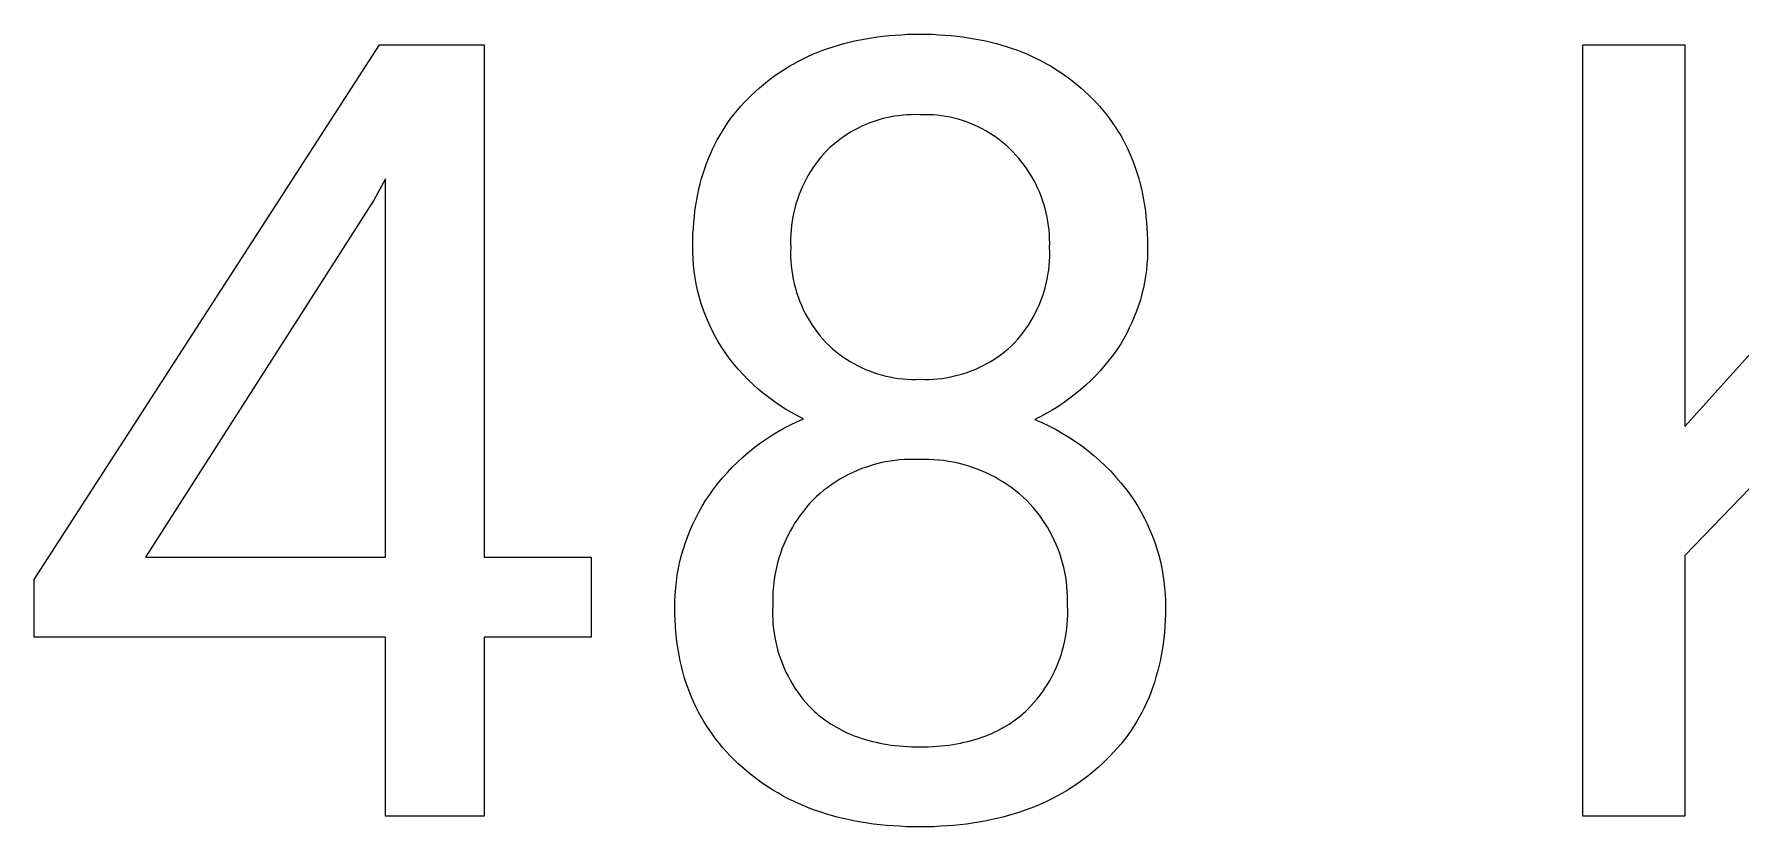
# Model space of a CAD drawing. Header units: millimetres. Extents: x -2163 to 4354, y -841 to 3711.
# Drawn here: x 3025.3 to 3161.8, y -327.2 to -263.8 of the extents above; entities that cross this region are included whole.
import ezdxf

# ---------------------------------------------------------------- set-up
doc = ezdxf.new("R2010")
doc.units = ezdxf.units.MM
doc.header["$MEASUREMENT"] = 0
doc.layers.add('Domyślny', color=7, linetype='Continuous', true_color=0x000000)

msp = doc.modelspace()

# ---------------------------------------------------------------- linework, layer by layer
at = {"layer": 'Domyślny', "color": 18, "lineweight": 15, "true_color": 0x000000}
for p, q in [((3025.29, -307.39), (3052.91, -264.62)), ((3052.91, -264.62), (3061.27, -264.62)), ((3061.27, -264.62), (3061.27, -305.61)), ((3088.77, -264.92), (3089.19, -264.78)), ((3089.19, -264.78), (3089.61, -264.65)), ((3089.61, -264.65), (3090.04, -264.53)), ((3090.04, -264.53), (3090.47, -264.42)), ((3090.47, -264.42), (3090.91, -264.32)), ((3090.91, -264.32), (3091.35, -264.22)), ((3091.35, -264.22), (3091.81, -264.14)), ((3091.81, -264.14), (3092.26, -264.06)), ((3092.26, -264.06), (3092.73, -264)), ((3092.73, -264), (3093.2, -263.94)), ((3093.2, -263.94), (3093.67, -263.89)), ((3093.67, -263.89), (3094.16, -263.85)), ((3094.16, -263.85), (3094.65, -263.82)), ((3094.65, -263.82), (3095.14, -263.79)), ((3095.14, -263.79), (3095.64, -263.78)), ((3095.64, -263.78), (3096.15, -263.78)), ((3096.15, -263.78), (3096.66, -263.78)), ((3096.66, -263.78), (3097.15, -263.79)), ((3097.15, -263.79), (3097.65, -263.82)), ((3097.65, -263.82), (3098.14, -263.85)), ((3098.14, -263.85), (3098.62, -263.89)), ((3098.62, -263.89), (3099.09, -263.94)), ((3099.09, -263.94), (3099.56, -264)), ((3099.56, -264), (3100.03, -264.06)), ((3100.03, -264.06), (3100.48, -264.14)), ((3100.48, -264.14), (3100.94, -264.22)), ((3100.94, -264.22), (3101.38, -264.32)), ((3101.38, -264.32), (3101.82, -264.42)), ((3101.82, -264.42), (3102.25, -264.53)), ((3102.25, -264.53), (3102.68, -264.65)), ((3102.68, -264.65), (3103.1, -264.78)), ((3103.1, -264.78), (3103.52, -264.92)), ((3149.16, -326.33), (3149.16, -264.64)), ((3149.16, -264.64), (3157.3, -264.64)), ((3157.3, -264.64), (3157.3, -295.15)), ((3157.3, -295.15), (3184.73, -264.64)), ((3085.68, -266.35), (3086.05, -266.14)), ((3086.05, -266.14), (3086.42, -265.94)), ((3086.42, -265.94), (3086.79, -265.75)), ((3086.79, -265.75), (3087.18, -265.56)), ((3087.18, -265.56), (3087.57, -265.39)), ((3087.57, -265.39), (3087.96, -265.22)), ((3087.96, -265.22), (3088.37, -265.07)), ((3088.37, -265.07), (3088.77, -264.92)), ((3103.52, -264.92), (3103.93, -265.07)), ((3103.93, -265.07), (3104.33, -265.22)), ((3104.33, -265.22), (3104.73, -265.39)), ((3104.73, -265.39), (3105.12, -265.56)), ((3105.12, -265.56), (3105.5, -265.75)), ((3105.5, -265.75), (3105.88, -265.94)), ((3105.88, -265.94), (3106.25, -266.14)), ((3106.25, -266.14), (3106.62, -266.35)), ((3083.62, -267.8), (3083.95, -267.54)), ((3083.95, -267.54), (3084.28, -267.28)), ((3084.28, -267.28), (3084.62, -267.03)), ((3084.62, -267.03), (3084.97, -266.8)), ((3084.97, -266.8), (3085.32, -266.57)), ((3085.32, -266.57), (3085.68, -266.35)), ((3106.62, -266.35), (3106.98, -266.57)), ((3106.98, -266.57), (3107.33, -266.8)), ((3107.33, -266.8), (3107.68, -267.03)), ((3107.68, -267.03), (3108.02, -267.28)), ((3108.02, -267.28), (3108.35, -267.54)), ((3108.35, -267.54), (3108.68, -267.8)), ((3082.37, -268.94), (3082.67, -268.65)), ((3082.67, -268.65), (3082.98, -268.36)), ((3082.98, -268.36), (3083.29, -268.07)), ((3083.29, -268.07), (3083.62, -267.8)), ((3108.68, -267.8), (3109.01, -268.07)), ((3109.01, -268.07), (3109.32, -268.36)), ((3109.32, -268.36), (3109.63, -268.65)), ((3109.63, -268.65), (3109.93, -268.94)), ((3081.02, -270.51), (3081.27, -270.19)), ((3081.27, -270.19), (3081.53, -269.87)), ((3081.53, -269.87), (3081.8, -269.55)), ((3081.8, -269.55), (3082.08, -269.24)), ((3082.08, -269.24), (3082.37, -268.94)), ((3094.78, -270.26), (3094.44, -270.3)), ((3095.12, -270.23), (3094.78, -270.26)), ((3095.46, -270.22), (3095.12, -270.23)), ((3095.81, -270.21), (3095.46, -270.22)), ((3096.15, -270.22), (3095.81, -270.21)), ((3096.49, -270.22), (3096.15, -270.22)), ((3096.84, -270.22), (3096.49, -270.22)), ((3097.18, -270.24), (3096.84, -270.22)), ((3097.52, -270.27), (3097.18, -270.24)), ((3097.86, -270.31), (3097.52, -270.27)), ((3109.93, -268.94), (3110.22, -269.24)), ((3110.22, -269.24), (3110.5, -269.55)), ((3110.5, -269.55), (3110.77, -269.87)), ((3110.77, -269.87), (3111.03, -270.19)), ((3111.03, -270.19), (3111.28, -270.51)), ((3080.12, -271.88), (3080.33, -271.53)), ((3080.33, -271.53), (3080.55, -271.19)), ((3080.55, -271.19), (3080.78, -270.85)), ((3080.78, -270.85), (3081.02, -270.51)), ((3090.58, -271.63), (3090.29, -271.81)), ((3090.88, -271.46), (3090.58, -271.63)), ((3091.18, -271.3), (3090.88, -271.46)), ((3091.49, -271.15), (3091.18, -271.3)), ((3091.8, -271.01), (3091.49, -271.15)), ((3092.12, -270.88), (3091.8, -271.01)), ((3092.44, -270.76), (3092.12, -270.88)), ((3092.77, -270.66), (3092.44, -270.76)), ((3093.1, -270.56), (3092.77, -270.66)), ((3093.43, -270.48), (3093.1, -270.56)), ((3093.76, -270.41), (3093.43, -270.48)), ((3094.1, -270.35), (3093.76, -270.41)), ((3094.44, -270.3), (3094.1, -270.35)), ((3098.2, -270.36), (3097.86, -270.31)), ((3098.54, -270.43), (3098.2, -270.36)), ((3098.87, -270.5), (3098.54, -270.43)), ((3099.2, -270.59), (3098.87, -270.5)), ((3099.53, -270.69), (3099.2, -270.59)), ((3099.85, -270.8), (3099.53, -270.69)), ((3100.17, -270.93), (3099.85, -270.8)), ((3100.49, -271.06), (3100.17, -270.93)), ((3100.8, -271.2), (3100.49, -271.06)), ((3101.11, -271.36), (3100.8, -271.2)), ((3101.41, -271.52), (3101.11, -271.36)), ((3101.7, -271.7), (3101.41, -271.52)), ((3111.28, -270.51), (3111.52, -270.85)), ((3111.52, -270.85), (3111.75, -271.19)), ((3111.75, -271.19), (3111.97, -271.53)), ((3111.97, -271.53), (3112.19, -271.88)), ((3079.38, -273.35), (3079.55, -272.97)), ((3079.55, -272.97), (3079.73, -272.6)), ((3079.73, -272.6), (3079.92, -272.24)), ((3079.92, -272.24), (3080.12, -271.88)), ((3088.93, -272.85), (3088.68, -273.09)), ((3089.19, -272.62), (3088.93, -272.85)), ((3089.45, -272.41), (3089.19, -272.62)), ((3089.73, -272.2), (3089.45, -272.41)), ((3090.01, -272), (3089.73, -272.2)), ((3090.29, -271.81), (3090.01, -272)), ((3101.99, -271.88), (3101.7, -271.7)), ((3102.27, -272.08), (3101.99, -271.88)), ((3102.55, -272.28), (3102.27, -272.08)), ((3102.82, -272.5), (3102.55, -272.28)), ((3103.08, -272.72), (3102.82, -272.5)), ((3103.33, -272.95), (3103.08, -272.72)), ((3103.57, -273.19), (3103.33, -272.95)), ((3112.19, -271.88), (3112.39, -272.24)), ((3112.39, -272.24), (3112.58, -272.6)), ((3112.58, -272.6), (3112.76, -272.97)), ((3112.76, -272.97), (3112.93, -273.35)), ((3078.92, -274.52), (3079.07, -274.12)), ((3079.07, -274.12), (3079.22, -273.73)), ((3079.22, -273.73), (3079.38, -273.35)), ((3087.78, -274.18), (3087.58, -274.47)), ((3087.99, -273.89), (3087.78, -274.18)), ((3088.21, -273.62), (3087.99, -273.89)), ((3088.44, -273.35), (3088.21, -273.62)), ((3088.68, -273.09), (3088.44, -273.35)), ((3103.81, -273.45), (3103.57, -273.19)), ((3104.04, -273.72), (3103.81, -273.45)), ((3104.26, -273.99), (3104.04, -273.72)), ((3104.48, -274.27), (3104.26, -273.99)), ((3104.68, -274.55), (3104.48, -274.27)), ((3112.93, -273.35), (3113.09, -273.73)), ((3113.09, -273.73), (3113.24, -274.12)), ((3113.24, -274.12), (3113.38, -274.52)), ((3053.39, -275.34), (3052.46, -277.05)), ((3053.39, -305.61), (3053.39, -275.34)), ((3078.56, -275.74), (3078.67, -275.33)), ((3078.67, -275.33), (3078.79, -274.92)), ((3078.79, -274.92), (3078.92, -274.52)), ((3086.87, -275.7), (3086.72, -276.02)), ((3087.03, -275.38), (3086.87, -275.7)), ((3087.2, -275.07), (3087.03, -275.38)), ((3087.38, -274.77), (3087.2, -275.07)), ((3087.58, -274.47), (3087.38, -274.77)), ((3104.87, -274.85), (3104.68, -274.55)), ((3105.06, -275.15), (3104.87, -274.85)), ((3105.23, -275.45), (3105.06, -275.15)), ((3105.39, -275.76), (3105.23, -275.45)), ((3113.38, -274.52), (3113.51, -274.92)), ((3113.51, -274.92), (3113.64, -275.33)), ((3113.64, -275.33), (3113.75, -275.74)), ((3052.46, -277.05), (3034.19, -305.61)), ((3078.21, -277.47), (3078.28, -277.03)), ((3078.28, -277.03), (3078.36, -276.59)), ((3078.36, -276.59), (3078.45, -276.16)), ((3078.45, -276.16), (3078.56, -275.74)), ((3086.33, -277.01), (3086.22, -277.35)), ((3086.45, -276.67), (3086.33, -277.01)), ((3086.57, -276.34), (3086.45, -276.67)), ((3086.72, -276.02), (3086.57, -276.34)), ((3105.54, -276.08), (3105.39, -275.76)), ((3105.69, -276.4), (3105.54, -276.08)), ((3105.82, -276.73), (3105.69, -276.4)), ((3105.94, -277.06), (3105.82, -276.73)), ((3106.05, -277.39), (3105.94, -277.06)), ((3113.75, -275.74), (3113.85, -276.16)), ((3113.85, -276.16), (3113.94, -276.59)), ((3113.94, -276.59), (3114.02, -277.03)), ((3114.02, -277.03), (3114.1, -277.47)), ((3078.04, -278.82), (3078.09, -278.36)), ((3078.09, -278.36), (3078.14, -277.91)), ((3078.14, -277.91), (3078.21, -277.47)), ((3085.97, -278.38), (3085.91, -278.73)), ((3086.04, -278.03), (3085.97, -278.38)), ((3086.13, -277.69), (3086.04, -278.03)), ((3086.22, -277.35), (3086.13, -277.69)), ((3106.14, -277.73), (3106.05, -277.39)), ((3106.23, -278.07), (3106.14, -277.73)), ((3106.3, -278.41), (3106.23, -278.07)), ((3106.37, -278.76), (3106.3, -278.41)), ((3114.1, -277.47), (3114.16, -277.91)), ((3114.16, -277.91), (3114.21, -278.36)), ((3114.21, -278.36), (3114.26, -278.82)), ((3077.97, -280.24), (3077.98, -279.76)), ((3077.98, -279.76), (3078.01, -279.29)), ((3078.01, -279.29), (3078.04, -278.82)), ((3085.8, -279.79), (3085.79, -280.15)), ((3085.83, -279.44), (3085.8, -279.79)), ((3085.86, -279.08), (3085.83, -279.44)), ((3085.91, -278.73), (3085.86, -279.08)), ((3106.42, -279.1), (3106.37, -278.76)), ((3106.46, -279.45), (3106.42, -279.1)), ((3106.49, -279.8), (3106.46, -279.45)), ((3106.5, -280.15), (3106.49, -279.8)), ((3114.26, -278.82), (3114.29, -279.29)), ((3114.29, -279.29), (3114.31, -279.76)), ((3114.31, -279.76), (3114.33, -280.24)), ((3077.97, -280.72), (3077.97, -280.24)), ((3077.97, -281.23), (3077.97, -280.72)), ((3085.79, -280.15), (3085.79, -280.5)), ((3085.79, -280.5), (3085.8, -280.85)), ((3085.8, -280.85), (3085.79, -281.22)), ((3106.51, -280.5), (3106.5, -280.15)), ((3106.5, -280.85), (3106.51, -280.5)), ((3106.51, -281.22), (3106.5, -280.85)), ((3114.33, -280.24), (3114.33, -280.72)), ((3114.33, -280.72), (3114.33, -281.21)), ((3077.99, -281.74), (3077.97, -281.23)), ((3078.02, -282.25), (3077.99, -281.74)), ((3078.08, -282.75), (3078.02, -282.25)), ((3085.79, -281.22), (3085.79, -281.58)), ((3085.79, -281.58), (3085.81, -281.94)), ((3085.81, -281.94), (3085.84, -282.31)), ((3085.84, -282.31), (3085.88, -282.67)), ((3106.43, -282.66), (3106.47, -282.3)), ((3106.47, -282.3), (3106.49, -281.94)), ((3106.49, -281.94), (3106.51, -281.58)), ((3106.51, -281.58), (3106.51, -281.22)), ((3114.29, -282.17), (3114.24, -282.65)), ((3114.32, -281.69), (3114.29, -282.17)), ((3114.33, -281.21), (3114.32, -281.69)), ((3078.15, -283.26), (3078.08, -282.75)), ((3078.24, -283.76), (3078.15, -283.26)), ((3078.35, -284.25), (3078.24, -283.76)), ((3085.88, -282.67), (3085.93, -283.03)), ((3085.93, -283.03), (3086, -283.38)), ((3086, -283.38), (3086.08, -283.74)), ((3086.08, -283.74), (3086.17, -284.09)), ((3106.14, -284.08), (3106.23, -283.73)), ((3106.23, -283.73), (3106.31, -283.38)), ((3106.31, -283.38), (3106.37, -283.02)), ((3106.37, -283.02), (3106.43, -282.66)), ((3114.09, -283.61), (3114, -284.08)), ((3114.17, -283.13), (3114.09, -283.61)), ((3114.24, -282.65), (3114.17, -283.13)), ((3078.47, -284.75), (3078.35, -284.25)), ((3078.61, -285.23), (3078.47, -284.75)), ((3078.77, -285.72), (3078.61, -285.23)), ((3086.17, -284.09), (3086.27, -284.44)), ((3086.27, -284.44), (3086.39, -284.78)), ((3086.39, -284.78), (3086.51, -285.12)), ((3086.51, -285.12), (3086.65, -285.46)), ((3105.67, -285.45), (3105.8, -285.11)), ((3105.8, -285.11), (3105.93, -284.77)), ((3105.93, -284.77), (3106.04, -284.43)), ((3106.04, -284.43), (3106.14, -284.08)), ((3113.76, -285.02), (3113.61, -285.48)), ((3113.88, -284.55), (3113.76, -285.02)), ((3114, -284.08), (3113.88, -284.55)), ((3078.95, -286.19), (3078.77, -285.72)), ((3079.14, -286.66), (3078.95, -286.19)), ((3086.65, -285.46), (3086.8, -285.79)), ((3086.8, -285.79), (3086.96, -286.11)), ((3086.96, -286.11), (3087.14, -286.43)), ((3087.14, -286.43), (3087.32, -286.74)), ((3105.01, -286.74), (3105.19, -286.42)), ((3105.19, -286.42), (3105.36, -286.11)), ((3105.36, -286.11), (3105.52, -285.78)), ((3105.52, -285.78), (3105.67, -285.45)), ((3113.28, -286.39), (3113.09, -286.83)), ((3113.45, -285.94), (3113.28, -286.39)), ((3113.61, -285.48), (3113.45, -285.94)), ((3079.35, -287.13), (3079.14, -286.66)), ((3079.57, -287.59), (3079.35, -287.13)), ((3079.81, -288.03), (3079.57, -287.59)), ((3087.32, -286.74), (3087.52, -287.05)), ((3087.52, -287.05), (3087.72, -287.35)), ((3087.72, -287.35), (3087.94, -287.64)), ((3087.94, -287.64), (3088.16, -287.93)), ((3088.16, -287.93), (3088.4, -288.2)), ((3103.94, -288.2), (3104.18, -287.92)), ((3104.18, -287.92), (3104.4, -287.64)), ((3104.4, -287.64), (3104.61, -287.35)), ((3104.61, -287.35), (3104.81, -287.05)), ((3104.81, -287.05), (3105.01, -286.74)), ((3112.67, -287.7), (3112.43, -288.13)), ((3112.88, -287.27), (3112.67, -287.7)), ((3113.09, -286.83), (3112.88, -287.27)), ((3080.06, -288.47), (3079.81, -288.03)), ((3080.33, -288.91), (3080.06, -288.47)), ((3080.64, -289.35), (3080.33, -288.91)), ((3080.96, -289.79), (3080.64, -289.35)), ((3088.4, -288.2), (3088.64, -288.47)), ((3088.64, -288.47), (3088.89, -288.71)), ((3088.89, -288.71), (3089.15, -288.94)), ((3089.15, -288.94), (3089.41, -289.17)), ((3089.41, -289.17), (3089.68, -289.38)), ((3089.68, -289.38), (3089.96, -289.58)), ((3102.37, -289.58), (3102.65, -289.38)), ((3102.65, -289.38), (3102.93, -289.16)), ((3102.93, -289.16), (3103.19, -288.94)), ((3103.19, -288.94), (3103.45, -288.71)), ((3103.45, -288.71), (3103.7, -288.47)), ((3103.7, -288.47), (3103.94, -288.2)), ((3111.93, -288.95), (3111.61, -289.4)), ((3112.19, -288.54), (3111.93, -288.95)), ((3112.43, -288.13), (3112.19, -288.54)), ((3081.3, -290.22), (3080.96, -289.79)), ((3081.65, -290.63), (3081.3, -290.22)), ((3082.02, -291.04), (3081.65, -290.63)), ((3089.96, -289.58), (3090.25, -289.77)), ((3090.25, -289.77), (3090.54, -289.96)), ((3090.54, -289.96), (3090.84, -290.13)), ((3090.84, -290.13), (3091.14, -290.29)), ((3091.14, -290.29), (3091.45, -290.45)), ((3091.45, -290.45), (3091.77, -290.59)), ((3091.77, -290.59), (3092.09, -290.72)), ((3092.09, -290.72), (3092.41, -290.84)), ((3099.9, -290.83), (3100.23, -290.72)), ((3100.23, -290.72), (3100.55, -290.59)), ((3100.55, -290.59), (3100.87, -290.44)), ((3100.87, -290.44), (3101.18, -290.29)), ((3101.18, -290.29), (3101.49, -290.13)), ((3101.49, -290.13), (3101.79, -289.96)), ((3101.79, -289.96), (3102.08, -289.77)), ((3102.08, -289.77), (3102.37, -289.58)), ((3110.57, -290.68), (3110.2, -291.08)), ((3110.93, -290.26), (3110.57, -290.68)), ((3111.28, -289.84), (3110.93, -290.26)), ((3111.61, -289.4), (3111.28, -289.84)), ((3082.39, -291.43), (3082.02, -291.04)), ((3082.79, -291.8), (3082.39, -291.43)), ((3083.19, -292.17), (3082.79, -291.8)), ((3092.41, -290.84), (3092.74, -290.95)), ((3092.74, -290.95), (3093.07, -291.04)), ((3093.07, -291.04), (3093.41, -291.13)), ((3093.41, -291.13), (3093.74, -291.2)), ((3093.74, -291.2), (3094.08, -291.26)), ((3094.08, -291.26), (3094.43, -291.31)), ((3094.43, -291.31), (3094.77, -291.35)), ((3094.77, -291.35), (3095.11, -291.37)), ((3095.11, -291.37), (3095.46, -291.39)), ((3095.46, -291.39), (3095.8, -291.39)), ((3095.8, -291.39), (3096.15, -291.38)), ((3096.15, -291.38), (3096.5, -291.39)), ((3096.5, -291.39), (3096.84, -291.39)), ((3096.84, -291.39), (3097.19, -291.37)), ((3097.19, -291.37), (3097.54, -291.35)), ((3097.54, -291.35), (3097.88, -291.31)), ((3097.88, -291.31), (3098.22, -291.26)), ((3098.22, -291.26), (3098.57, -291.2)), ((3098.57, -291.2), (3098.9, -291.12)), ((3098.9, -291.12), (3099.24, -291.04)), ((3099.24, -291.04), (3099.57, -290.94)), ((3099.57, -290.94), (3099.9, -290.83)), ((3109.41, -291.85), (3109, -292.21)), ((3109.81, -291.47), (3109.41, -291.85)), ((3110.2, -291.08), (3109.81, -291.47)), ((3083.61, -292.52), (3083.19, -292.17)), ((3084.04, -292.85), (3083.61, -292.52)), ((3084.47, -293.17), (3084.04, -292.85)), ((3084.92, -293.48), (3084.47, -293.17)), ((3107.69, -293.22), (3107.23, -293.53)), ((3108.13, -292.9), (3107.69, -293.22)), ((3108.57, -292.56), (3108.13, -292.9)), ((3109, -292.21), (3108.57, -292.56)), ((3085.38, -293.77), (3084.92, -293.48)), ((3085.85, -294.05), (3085.38, -293.77)), ((3085.77, -295.03), (3086.29, -294.78)), ((3086.33, -294.3), (3085.85, -294.05)), ((3086.29, -294.78), (3086.82, -294.55)), ((3086.82, -294.55), (3086.33, -294.3)), ((3105.8, -294.35), (3105.31, -294.59)), ((3105.31, -294.59), (3105.87, -294.84)), ((3106.29, -294.09), (3105.8, -294.35)), ((3105.87, -294.84), (3106.43, -295.1)), ((3106.76, -293.82), (3106.29, -294.09)), ((3107.23, -293.53), (3106.76, -293.82)), ((3083.3, -296.53), (3083.78, -296.2)), ((3083.78, -296.2), (3084.26, -295.88)), ((3084.26, -295.88), (3084.75, -295.58)), ((3084.75, -295.58), (3085.26, -295.29)), ((3085.26, -295.29), (3085.77, -295.03)), ((3106.43, -295.1), (3106.98, -295.38)), ((3106.98, -295.38), (3107.52, -295.69)), ((3107.52, -295.69), (3108.05, -296.01)), ((3108.05, -296.01), (3108.57, -296.35)), ((3081.96, -297.62), (3082.39, -297.24)), ((3082.39, -297.24), (3082.84, -296.88)), ((3082.84, -296.88), (3083.3, -296.53)), ((3108.57, -296.35), (3109.07, -296.71)), ((3109.07, -296.71), (3109.56, -297.08)), ((3109.56, -297.08), (3110.04, -297.47)), ((3110.04, -297.47), (3110.5, -297.88)), ((3080.34, -299.27), (3080.73, -298.84)), ((3080.73, -298.84), (3081.12, -298.42)), ((3081.12, -298.42), (3081.53, -298.01)), ((3081.53, -298.01), (3081.96, -297.62)), ((3090.77, -298.84), (3090.42, -299)), ((3091.12, -298.68), (3090.77, -298.84)), ((3091.48, -298.53), (3091.12, -298.68)), ((3091.85, -298.4), (3091.48, -298.53)), ((3092.22, -298.28), (3091.85, -298.4)), ((3092.59, -298.17), (3092.22, -298.28)), ((3092.97, -298.08), (3092.59, -298.17)), ((3093.35, -298), (3092.97, -298.08)), ((3093.74, -297.93), (3093.35, -298)), ((3094.12, -297.88), (3093.74, -297.93)), ((3094.51, -297.84), (3094.12, -297.88)), ((3094.9, -297.81), (3094.51, -297.84)), ((3095.28, -297.79), (3094.9, -297.81)), ((3095.67, -297.79), (3095.28, -297.79)), ((3096.06, -297.8), (3095.67, -297.79)), ((3096.46, -297.79), (3096.06, -297.8)), ((3096.85, -297.8), (3096.46, -297.79)), ((3097.25, -297.82), (3096.85, -297.8)), ((3097.64, -297.85), (3097.25, -297.82)), ((3098.03, -297.89), (3097.64, -297.85)), ((3098.42, -297.95), (3098.03, -297.89)), ((3098.81, -298.02), (3098.42, -297.95)), ((3099.2, -298.1), (3098.81, -298.02)), ((3099.58, -298.2), (3099.2, -298.1)), ((3099.96, -298.31), (3099.58, -298.2)), ((3100.33, -298.43), (3099.96, -298.31)), ((3100.7, -298.56), (3100.33, -298.43)), ((3101.07, -298.71), (3100.7, -298.56)), ((3101.43, -298.87), (3101.07, -298.71)), ((3101.79, -299.04), (3101.43, -298.87)), ((3110.5, -297.88), (3110.95, -298.3)), ((3110.95, -298.3), (3111.39, -298.74)), ((3111.39, -298.74), (3111.81, -299.2)), ((3164.85, -297.64), (3157.3, -305.48)), ((3079.29, -300.65), (3079.63, -300.18)), ((3079.63, -300.18), (3079.98, -299.72)), ((3079.98, -299.72), (3080.34, -299.27)), ((3088.45, -300.26), (3088.15, -300.51)), ((3088.76, -300.03), (3088.45, -300.26)), ((3089.08, -299.8), (3088.76, -300.03)), ((3089.4, -299.58), (3089.08, -299.8)), ((3089.73, -299.38), (3089.4, -299.58)), ((3090.07, -299.19), (3089.73, -299.38)), ((3090.42, -299), (3090.07, -299.19)), ((3102.14, -299.22), (3101.79, -299.04)), ((3102.48, -299.42), (3102.14, -299.22)), ((3102.82, -299.62), (3102.48, -299.42)), ((3103.15, -299.84), (3102.82, -299.62)), ((3103.47, -300.07), (3103.15, -299.84)), ((3103.78, -300.3), (3103.47, -300.07)), ((3111.81, -299.2), (3112.21, -299.67)), ((3112.21, -299.67), (3112.6, -300.15)), ((3112.6, -300.15), (3112.97, -300.65)), ((3078.45, -302.01), (3078.72, -301.54)), ((3078.72, -301.54), (3078.99, -301.09)), ((3078.99, -301.09), (3079.29, -300.65)), ((3087.06, -301.61), (3086.81, -301.92)), ((3087.31, -301.32), (3087.06, -301.61)), ((3087.58, -301.04), (3087.31, -301.32)), ((3087.86, -300.77), (3087.58, -301.04)), ((3088.15, -300.51), (3087.86, -300.77)), ((3104.09, -300.55), (3103.78, -300.3)), ((3104.39, -300.81), (3104.09, -300.55)), ((3104.68, -301.08), (3104.39, -300.81)), ((3104.94, -301.36), (3104.68, -301.08)), ((3105.2, -301.65), (3104.94, -301.36)), ((3105.45, -301.95), (3105.2, -301.65)), ((3112.97, -300.65), (3113.27, -301.09)), ((3113.27, -301.09), (3113.55, -301.54)), ((3113.55, -301.54), (3113.82, -302)), ((3077.76, -303.44), (3077.97, -302.96)), ((3077.97, -302.96), (3078.2, -302.48)), ((3078.2, -302.48), (3078.45, -302.01)), ((3086.14, -302.87), (3085.94, -303.2)), ((3086.36, -302.54), (3086.14, -302.87)), ((3086.58, -302.22), (3086.36, -302.54)), ((3086.81, -301.92), (3086.58, -302.22)), ((3105.69, -302.26), (3105.45, -301.95)), ((3105.91, -302.57), (3105.69, -302.26)), ((3106.13, -302.89), (3105.91, -302.57)), ((3106.33, -303.22), (3106.13, -302.89)), ((3113.82, -302), (3114.07, -302.47)), ((3114.07, -302.47), (3114.31, -302.95)), ((3114.31, -302.95), (3114.52, -303.44)), ((3077.38, -304.44), (3077.56, -303.94)), ((3077.56, -303.94), (3077.76, -303.44)), ((3085.4, -304.23), (3085.25, -304.59)), ((3085.57, -303.88), (3085.4, -304.23)), ((3085.75, -303.54), (3085.57, -303.88)), ((3085.94, -303.2), (3085.75, -303.54)), ((3106.52, -303.56), (3106.33, -303.22)), ((3106.71, -303.9), (3106.52, -303.56)), ((3106.88, -304.25), (3106.71, -303.9)), ((3107.03, -304.6), (3106.88, -304.25)), ((3114.52, -303.44), (3114.73, -303.93)), ((3114.73, -303.93), (3114.91, -304.43)), ((3034.19, -305.61), (3053.39, -305.61)), ((3061.27, -305.61), (3069.84, -305.61)), ((3069.84, -305.61), (3069.84, -312.01)), ((3076.94, -305.97), (3077.07, -305.46)), ((3077.07, -305.46), (3077.22, -304.95)), ((3077.22, -304.95), (3077.38, -304.44)), ((3084.85, -305.68), (3084.75, -306.06)), ((3084.97, -305.31), (3084.85, -305.68)), ((3085.1, -304.95), (3084.97, -305.31)), ((3085.25, -304.59), (3085.1, -304.95)), ((3107.18, -304.96), (3107.03, -304.6)), ((3107.31, -305.33), (3107.18, -304.96)), ((3107.43, -305.7), (3107.31, -305.33)), ((3107.54, -306.07), (3107.43, -305.7)), ((3114.91, -304.43), (3115.08, -304.94)), ((3115.08, -304.94), (3115.23, -305.45)), ((3115.23, -305.45), (3115.36, -305.97)), ((3157.3, -305.48), (3157.3, -326.33)), ((3076.66, -307.55), (3076.73, -307.02)), ((3076.73, -307.02), (3076.83, -306.5)), ((3076.83, -306.5), (3076.94, -305.97)), ((3084.57, -306.81), (3084.5, -307.2)), ((3084.65, -306.44), (3084.57, -306.81)), ((3084.75, -306.06), (3084.65, -306.44)), ((3107.64, -306.44), (3107.54, -306.07)), ((3107.72, -306.82), (3107.64, -306.44)), ((3107.79, -307.2), (3107.72, -306.82)), ((3115.36, -305.97), (3115.47, -306.49)), ((3115.47, -306.49), (3115.57, -307.01)), ((3115.57, -307.01), (3115.64, -307.54)), ((3025.29, -312.01), (3025.29, -307.39)), ((3076.56, -308.61), (3076.6, -308.08)), ((3076.6, -308.08), (3076.66, -307.55)), ((3084.38, -308.36), (3084.36, -308.74)), ((3084.41, -307.97), (3084.38, -308.36)), ((3084.45, -307.58), (3084.41, -307.97)), ((3084.5, -307.2), (3084.45, -307.58)), ((3107.85, -307.59), (3107.79, -307.2)), ((3107.89, -307.97), (3107.85, -307.59)), ((3107.92, -308.36), (3107.89, -307.97)), ((3107.94, -308.75), (3107.92, -308.36)), ((3115.64, -307.54), (3115.7, -308.07)), ((3115.7, -308.07), (3115.74, -308.61)), ((3076.53, -309.67), (3076.54, -309.14)), ((3076.54, -310.17), (3076.53, -309.67)), ((3076.54, -309.14), (3076.56, -308.61)), ((3084.37, -309.52), (3084.35, -309.88)), ((3084.36, -308.74), (3084.36, -309.13)), ((3084.36, -309.13), (3084.37, -309.52)), ((3107.93, -309.52), (3107.94, -309.13)), ((3107.95, -309.88), (3107.93, -309.52)), ((3107.94, -309.13), (3107.94, -308.75)), ((3115.74, -308.61), (3115.76, -309.14)), ((3115.76, -309.14), (3115.77, -309.67)), ((3115.77, -309.67), (3115.76, -310.17)), ((3076.55, -310.66), (3076.54, -310.17)), ((3076.58, -311.14), (3076.55, -310.66)), ((3076.62, -311.62), (3076.58, -311.14)), ((3084.35, -309.88), (3084.35, -310.25)), ((3084.35, -310.25), (3084.36, -310.61)), ((3084.36, -310.61), (3084.38, -310.97)), ((3084.38, -310.97), (3084.42, -311.34)), ((3107.88, -311.33), (3107.91, -310.97)), ((3107.91, -310.97), (3107.94, -310.61)), ((3107.94, -310.61), (3107.95, -310.25)), ((3107.95, -310.25), (3107.95, -309.88)), ((3115.72, -311.15), (3115.68, -311.62)), ((3115.75, -310.66), (3115.72, -311.15)), ((3115.76, -310.17), (3115.75, -310.66)), ((3053.39, -312.01), (3025.29, -312.01)), ((3053.39, -326.33), (3053.39, -312.01)), ((3069.84, -312.01), (3061.27, -312.01)), ((3061.27, -312.01), (3061.27, -326.33)), ((3076.66, -312.09), (3076.62, -311.62)), ((3076.72, -312.55), (3076.66, -312.09)), ((3076.79, -313.01), (3076.72, -312.55)), ((3084.42, -311.34), (3084.47, -311.7)), ((3084.47, -311.7), (3084.53, -312.05)), ((3084.53, -312.05), (3084.6, -312.41)), ((3084.6, -312.41), (3084.68, -312.77)), ((3107.62, -312.76), (3107.7, -312.4)), ((3107.7, -312.4), (3107.77, -312.05)), ((3107.77, -312.05), (3107.83, -311.69)), ((3107.83, -311.69), (3107.88, -311.33)), ((3115.58, -312.56), (3115.51, -313.02)), ((3115.64, -312.1), (3115.58, -312.56)), ((3115.68, -311.62), (3115.64, -312.1)), ((3076.87, -313.46), (3076.79, -313.01)), ((3076.96, -313.91), (3076.87, -313.46)), ((3077.06, -314.34), (3076.96, -313.91)), ((3084.68, -312.77), (3084.77, -313.12)), ((3084.77, -313.12), (3084.88, -313.46)), ((3084.88, -313.46), (3085, -313.81)), ((3085, -313.81), (3085.13, -314.15)), ((3107.17, -314.14), (3107.3, -313.8)), ((3107.3, -313.8), (3107.42, -313.45)), ((3107.42, -313.45), (3107.52, -313.11)), ((3107.52, -313.11), (3107.62, -312.76)), ((3115.34, -313.92), (3115.24, -314.36)), ((3115.43, -313.47), (3115.34, -313.92)), ((3115.51, -313.02), (3115.43, -313.47)), ((3077.17, -314.78), (3077.06, -314.34)), ((3077.29, -315.2), (3077.17, -314.78)), ((3077.42, -315.62), (3077.29, -315.2)), ((3085.13, -314.15), (3085.27, -314.48)), ((3085.27, -314.48), (3085.42, -314.81)), ((3085.42, -314.81), (3085.59, -315.14)), ((3085.59, -315.14), (3085.76, -315.46)), ((3106.54, -315.44), (3106.71, -315.12)), ((3106.71, -315.12), (3106.88, -314.8)), ((3106.88, -314.8), (3107.03, -314.47)), ((3107.03, -314.47), (3107.17, -314.14)), ((3115.01, -315.22), (3114.88, -315.64)), ((3115.13, -314.79), (3115.01, -315.22)), ((3115.24, -314.36), (3115.13, -314.79)), ((3077.57, -316.04), (3077.42, -315.62)), ((3077.72, -316.45), (3077.57, -316.04)), ((3077.88, -316.85), (3077.72, -316.45)), ((3085.76, -315.46), (3085.94, -315.77)), ((3085.94, -315.77), (3086.14, -316.08)), ((3086.14, -316.08), (3086.34, -316.38)), ((3086.34, -316.38), (3086.56, -316.67)), ((3086.56, -316.67), (3086.78, -316.96)), ((3105.52, -316.94), (3105.74, -316.65)), ((3105.74, -316.65), (3105.95, -316.36)), ((3105.95, -316.36), (3106.16, -316.06)), ((3106.16, -316.06), (3106.35, -315.75)), ((3106.35, -315.75), (3106.54, -315.44)), ((3114.59, -316.46), (3114.43, -316.87)), ((3114.74, -316.06), (3114.59, -316.46)), ((3114.88, -315.64), (3114.74, -316.06)), ((3078.05, -317.24), (3077.88, -316.85)), ((3078.24, -317.63), (3078.05, -317.24)), ((3078.43, -318.01), (3078.24, -317.63)), ((3078.64, -318.39), (3078.43, -318.01)), ((3086.78, -316.96), (3087.02, -317.23)), ((3087.02, -317.23), (3087.26, -317.5)), ((3087.26, -317.5), (3087.51, -317.77)), ((3087.51, -317.77), (3087.71, -317.95)), ((3087.71, -317.95), (3087.91, -318.13)), ((3104.39, -318.11), (3104.59, -317.93)), ((3104.59, -317.93), (3104.79, -317.74)), ((3104.79, -317.74), (3105.04, -317.48)), ((3105.04, -317.48), (3105.28, -317.21)), ((3105.28, -317.21), (3105.52, -316.94)), ((3113.88, -318.03), (3113.67, -318.41)), ((3114.07, -317.65), (3113.88, -318.03)), ((3114.25, -317.26), (3114.07, -317.65)), ((3114.43, -316.87), (3114.25, -317.26)), ((3078.85, -318.76), (3078.64, -318.39)), ((3079.08, -319.12), (3078.85, -318.76)), ((3079.32, -319.48), (3079.08, -319.12)), ((3087.91, -318.13), (3088.11, -318.3)), ((3088.11, -318.3), (3088.32, -318.47)), ((3088.32, -318.47), (3088.54, -318.63)), ((3088.54, -318.63), (3088.76, -318.79)), ((3088.76, -318.79), (3088.98, -318.94)), ((3088.98, -318.94), (3089.21, -319.08)), ((3089.21, -319.08), (3089.45, -319.22)), ((3089.45, -319.22), (3089.69, -319.35)), ((3089.69, -319.35), (3089.93, -319.48)), ((3102.37, -319.47), (3102.61, -319.34)), ((3102.61, -319.34), (3102.85, -319.21)), ((3102.85, -319.21), (3103.09, -319.07)), ((3103.09, -319.07), (3103.32, -318.93)), ((3103.32, -318.93), (3103.54, -318.77)), ((3103.54, -318.77), (3103.76, -318.62)), ((3103.76, -318.62), (3103.97, -318.45)), ((3103.97, -318.45), (3104.18, -318.29)), ((3104.18, -318.29), (3104.39, -318.11)), ((3113.23, -319.14), (3112.99, -319.5)), ((3113.46, -318.78), (3113.23, -319.14)), ((3113.67, -318.41), (3113.46, -318.78)), ((3079.56, -319.83), (3079.32, -319.48)), ((3079.82, -320.18), (3079.56, -319.83)), ((3080.09, -320.51), (3079.82, -320.18)), ((3080.37, -320.85), (3080.09, -320.51)), ((3089.93, -319.48), (3090.18, -319.6)), ((3090.18, -319.6), (3090.43, -319.71)), ((3090.43, -319.71), (3090.69, -319.82)), ((3090.69, -319.82), (3090.95, -319.93)), ((3090.95, -319.93), (3091.22, -320.02)), ((3091.22, -320.02), (3091.49, -320.11)), ((3091.49, -320.11), (3091.77, -320.2)), ((3091.77, -320.2), (3092.05, -320.28)), ((3092.05, -320.28), (3092.34, -320.35)), ((3092.34, -320.35), (3092.63, -320.42)), ((3092.63, -320.42), (3092.93, -320.49)), ((3092.93, -320.49), (3093.23, -320.54)), ((3093.23, -320.54), (3093.53, -320.59)), ((3093.53, -320.59), (3093.84, -320.64)), ((3093.84, -320.64), (3094.16, -320.68)), ((3094.16, -320.68), (3094.48, -320.71)), ((3094.48, -320.71), (3094.8, -320.73)), ((3094.8, -320.73), (3095.13, -320.76)), ((3095.13, -320.76), (3095.47, -320.77)), ((3095.47, -320.77), (3095.81, -320.78)), ((3096.49, -320.78), (3096.83, -320.77)), ((3096.83, -320.77), (3097.17, -320.76)), ((3097.17, -320.76), (3097.5, -320.73)), ((3097.5, -320.73), (3097.82, -320.71)), ((3097.82, -320.71), (3098.14, -320.68)), ((3098.14, -320.68), (3098.46, -320.64)), ((3098.46, -320.64), (3098.77, -320.59)), ((3098.77, -320.59), (3099.07, -320.54)), ((3099.07, -320.54), (3099.37, -320.48)), ((3099.37, -320.48), (3099.67, -320.42)), ((3099.67, -320.42), (3099.96, -320.35)), ((3099.96, -320.35), (3100.25, -320.28)), ((3100.25, -320.28), (3100.53, -320.2)), ((3100.53, -320.2), (3100.81, -320.11)), ((3100.81, -320.11), (3101.08, -320.02)), ((3101.08, -320.02), (3101.35, -319.92)), ((3101.35, -319.92), (3101.61, -319.82)), ((3101.61, -319.82), (3101.87, -319.71)), ((3101.87, -319.71), (3102.12, -319.59)), ((3102.12, -319.59), (3102.37, -319.47)), ((3112.22, -320.54), (3111.94, -320.87)), ((3112.49, -320.2), (3112.22, -320.54)), ((3112.75, -319.85), (3112.49, -320.2)), ((3112.99, -319.5), (3112.75, -319.85)), ((3080.66, -321.17), (3080.37, -320.85)), ((3080.95, -321.49), (3080.66, -321.17)), ((3081.26, -321.8), (3080.95, -321.49)), ((3081.58, -322.11), (3081.26, -321.8)), ((3081.91, -322.41), (3081.58, -322.11)), ((3095.81, -320.78), (3096.15, -320.78)), ((3096.15, -320.78), (3096.49, -320.78)), ((3110.72, -322.13), (3110.38, -322.43)), ((3111.04, -321.83), (3110.72, -322.13)), ((3111.35, -321.51), (3111.04, -321.83)), ((3111.65, -321.19), (3111.35, -321.51)), ((3111.94, -320.87), (3111.65, -321.19)), ((3082.25, -322.7), (3081.91, -322.41)), ((3082.6, -322.99), (3082.25, -322.7)), ((3082.95, -323.26), (3082.6, -322.99)), ((3083.31, -323.53), (3082.95, -323.26)), ((3109.34, -323.29), (3108.98, -323.55)), ((3109.7, -323.01), (3109.34, -323.29)), ((3110.04, -322.73), (3109.7, -323.01)), ((3110.38, -322.43), (3110.04, -322.73)), ((3083.67, -323.79), (3083.31, -323.53)), ((3084.04, -324.04), (3083.67, -323.79)), ((3084.42, -324.27), (3084.04, -324.04)), ((3084.81, -324.5), (3084.42, -324.27)), ((3085.2, -324.72), (3084.81, -324.5)), ((3085.6, -324.93), (3085.2, -324.72)), ((3107.07, -324.74), (3106.67, -324.95)), ((3107.47, -324.52), (3107.07, -324.74)), ((3107.86, -324.29), (3107.47, -324.52)), ((3108.24, -324.05), (3107.86, -324.29)), ((3108.61, -323.81), (3108.24, -324.05)), ((3108.98, -323.55), (3108.61, -323.81)), ((3086.01, -325.13), (3085.6, -324.93)), ((3086.42, -325.32), (3086.01, -325.13)), ((3086.84, -325.5), (3086.42, -325.32)), ((3087.27, -325.68), (3086.84, -325.5)), ((3087.7, -325.84), (3087.27, -325.68)), ((3088.15, -325.99), (3087.7, -325.84)), ((3088.59, -326.14), (3088.15, -325.99)), ((3089.05, -326.27), (3088.59, -326.14)), ((3103.67, -326.15), (3103.22, -326.28)), ((3104.12, -326), (3103.67, -326.15)), ((3104.56, -325.85), (3104.12, -326)), ((3105, -325.69), (3104.56, -325.85)), ((3105.43, -325.52), (3105, -325.69)), ((3105.85, -325.34), (3105.43, -325.52)), ((3106.26, -325.15), (3105.85, -325.34)), ((3106.67, -324.95), (3106.26, -325.15)), ((3061.27, -326.33), (3053.39, -326.33)), ((3089.51, -326.4), (3089.05, -326.27)), ((3089.98, -326.51), (3089.51, -326.4)), ((3090.46, -326.62), (3089.98, -326.51)), ((3090.94, -326.72), (3090.46, -326.62)), ((3091.43, -326.81), (3090.94, -326.72)), ((3091.93, -326.89), (3091.43, -326.81)), ((3092.43, -326.96), (3091.93, -326.89)), ((3092.94, -327.02), (3092.43, -326.96)), ((3093.46, -327.07), (3092.94, -327.02)), ((3093.98, -327.11), (3093.46, -327.07)), ((3094.51, -327.14), (3093.98, -327.11)), ((3095.05, -327.17), (3094.51, -327.14)), ((3096.15, -327.18), (3095.05, -327.17)), ((3097.24, -327.17), (3096.15, -327.18)), ((3097.77, -327.14), (3097.24, -327.17)), ((3098.3, -327.11), (3097.77, -327.14)), ((3098.82, -327.07), (3098.3, -327.11)), ((3099.34, -327.02), (3098.82, -327.07)), ((3099.85, -326.96), (3099.34, -327.02)), ((3100.35, -326.89), (3099.85, -326.96)), ((3100.84, -326.81), (3100.35, -326.89)), ((3101.33, -326.72), (3100.84, -326.81)), ((3101.81, -326.63), (3101.33, -326.72)), ((3102.29, -326.52), (3101.81, -326.63)), ((3102.76, -326.41), (3102.29, -326.52)), ((3103.22, -326.28), (3102.76, -326.41)), ((3157.3, -326.33), (3149.16, -326.33))]:
    msp.add_line(p, q, dxfattribs=at)

doc.saveas('drawing.dxf')
